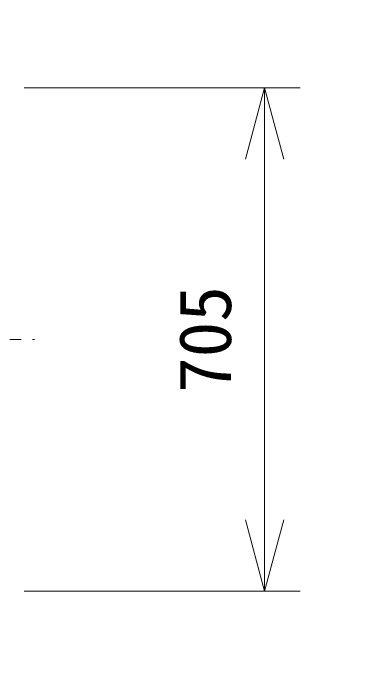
# Model space of a CAD drawing. Units: millimetres, scale not verified. Extents: x -63 to 62, y -56 to 57.
# Drawn here: x 2.88 to 15.55, y 12.77 to 35.73 of the extents above; entities that cross this region are included whole.
import ezdxf
from ezdxf.enums import TextEntityAlignment as Align

# ---------------------------------------------------------------- set-up
doc = ezdxf.new("R2010")
doc.units = ezdxf.units.MM
doc.header["$LTSCALE"] = 0.125
doc.linetypes.add('USER2', pattern=[28.575, 19.05, -3.175, 3.175, -3.175])
for name, color, linetype, lineweight in [('0-0_0', 7, 'Continuous', 18), ('0-5_SUNPO', 3, 'Continuous', 18), ('0-6_GAIKEI', 1, 'Continuous', 18)]:
    doc.layers.add(name, color=color, linetype=linetype, lineweight=lineweight)
doc.styles.add('ＭＳ ゴシック', font='')
doc.styles.get('ＭＳ ゴシック').set_extended_font_data('MS Gothic')

# ---------------------------------------------------------------- blocks, each defined once
blk = doc.blocks.new('_Open30')
at = {"layer": '0-0_0'}
blk.add_line((0, 0), (-1, 0), dxfattribs=at)
blk.add_lwpolyline([(-1, 0.26795), (0, 0), (-1, -0.26795)], dxfattribs=at)
blk = doc.blocks.new('D3')
at = {"layer": '0-5_SUNPO'}
for p, q in [((67.958, 220.6119), (77.6363, 220.6119)), ((76.3863, 205.4869), (76.3863, 218.1119)), ((67.958, 202.9869), (77.6363, 202.9869))]:
    blk.add_line(p, q, dxfattribs=at)
at = {"layer": '0-5_SUNPO', "xscale": 2.5, "yscale": 2.5}
for p, rotation in [((76.3863, 220.6119), 90), ((76.3863, 202.9869), 270)]:
    blk.add_blockref('_Open30', p, dxfattribs=dict(at, rotation=rotation))
at = {"layer": '0-5_SUNPO', "color": 7, "style": 'ＭＳ ゴシック'}
blk.add_text('705', height=1.833, rotation=90, dxfattribs=at).set_placement((75.7613, 209.9244), align=Align.BOTTOM_LEFT)
blk = doc.blocks.new('D5')
at = {"layer": '0-5_SUNPO'}
for p, q in [((90.8445, 221.5486), (90.8445, 226.3683)), ((93.9345, 217.8056), (93.9345, 226.3683)), ((88.3445, 225.1183), (72.9278, 225.1183)), ((93.9345, 225.1183), (90.8445, 225.1183)), ((96.4345, 225.1183), (98.9345, 225.1183))]:
    blk.add_line(p, q, dxfattribs=at)
at = {"layer": '0-5_SUNPO', "xscale": 2.5, "yscale": 2.5}
blk.add_blockref('_Open30', (90.8445, 225.1183), dxfattribs=at)
at = {"layer": '0-5_SUNPO', "xscale": 2.5, "yscale": 2.5, "rotation": 180}
blk.add_blockref('_Open30', (93.9345, 225.1183), dxfattribs=at)
at = {"layer": '0-5_SUNPO', "color": 7, "style": 'ＭＳ ゴシック'}
blk.add_text('124.8', height=1.833, dxfattribs=at).set_placement((76.2612, 225.7433), align=Align.BOTTOM_LEFT)

msp = doc.modelspace()

# ---------------------------------------------------------------- linework, layer by layer
at = {"layer": '0-6_GAIKEI', "color": 9, "linetype": 'USER2'}
msp.add_line((-28.5917, 24.3027), (3.6247, 24.3027), dxfattribs=at)
at = {"layer": '0-6_GAIKEI'}
msp.add_circle((30.8773, -8.6552), 25.556, dxfattribs=at)

# ---------------------------------------------------------------- block references
at = {"layer": '0-5_SUNPO'}
for name in ['D5', 'D3']:
    msp.add_blockref(name, (-64.6989, -187.4967), dxfattribs=at)

doc.saveas('drawing.dxf')
